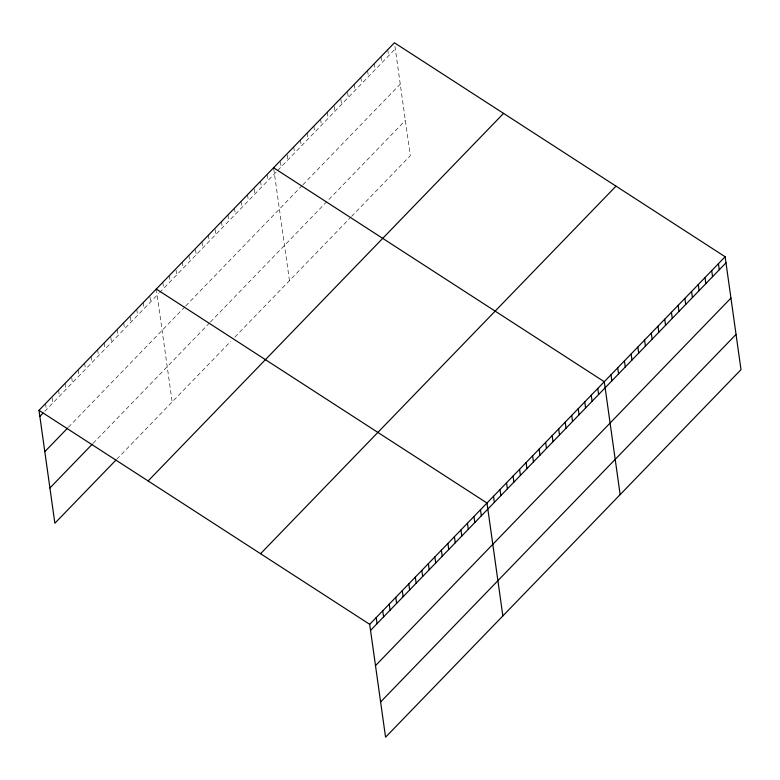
<?xml version="1.0" encoding="UTF-8"?>
<svg xmlns="http://www.w3.org/2000/svg" width="780" height="780" viewBox="0 0 780 780"><rect width="100%" height="100%" fill="white"/><g stroke="black" fill="none" stroke-linecap="round" stroke-linejoin="round"><path stroke-width="0.58" stroke-dasharray="3.9 2.92" d="M44.743 411.362L158.779 293.436M159.588 292.598L276.959 171.22M277.797 170.352L395.294 48.857M68.425 427.245L184.909 306.793M185.728 305.945L302.055 185.65M302.894 184.782L400.247 84.103M93.083 443.352L209.566 322.891M210.376 322.052L405.346 120.422M116.776 459.225L230.812 341.299M234.877 337.087L349.879 218.166M351.556 216.43L410.309 155.678L394.582 43.797M387.728 49.725L388.577 55.799M381.01 56.667L381.859 62.741M374.293 63.609L375.151 69.683M367.585 70.561L368.433 76.625M360.867 77.503L361.725 83.567M354.159 84.445L355.007 90.509M347.587 92.401L348.29 97.451M340.87 99.343L341.581 104.393M334.152 106.285L334.864 111.335M327.298 112.213L328.156 118.287M320.59 119.155L321.438 125.229M313.872 126.097L314.73 132.171M307.154 133.039L308.012 139.113M300.446 139.981L301.294 146.055M293.728 146.932L294.587 152.997M287.157 154.879L287.869 159.939M280.449 161.821L281.161 166.881M273.731 168.772L289.458 280.654M267.072 174.496L267.93 180.56M260.559 181.233L261.407 187.307M254.182 188.984L254.894 194.044M247.523 194.707L248.381 200.782M241.01 201.454L241.858 207.519M234.487 208.192L235.345 214.256M227.974 214.929L228.823 220.993M221.461 221.666L222.31 227.731M215.085 229.418L215.797 234.478M208.426 235.141L209.274 241.215M201.913 241.878L202.761 247.952M195.536 249.629L196.248 254.69M188.877 255.362L189.725 261.427M182.364 262.099L183.212 268.164M175.987 269.851L176.699 274.901M169.328 275.574L170.176 281.648M162.815 282.311L163.663 288.385M156.293 289.048L172.166 401.944M149.916 296.8L150.628 301.86M143.267 302.533L144.115 308.597M136.744 309.27L137.602 315.334M130.367 317.021L131.079 322.072M123.708 322.744L124.566 328.819M117.195 329.482L118.053 335.556M110.819 337.233L111.53 342.293M104.159 342.966L105.017 349.031M97.646 349.703L98.504 355.768M91.133 356.44L91.981 362.505M84.611 363.178L85.468 369.242M78.097 369.915L78.956 375.989M71.721 377.666L72.433 382.726M65.062 383.389L65.92 389.464M58.549 390.136L59.407 396.201M52.172 397.878L52.884 402.938M45.513 403.611L46.371 409.675"/><path stroke-width="1.17" d="M39 410.348L394.436 42.783L725.137 256.756L741 369.652L385.564 737.217L369.691 624.322L39 410.348L54.863 523.243L115.957 460.073M39.848 416.423L43.114 413.049M44.811 451.669L67.616 428.084M49.91 487.988L92.264 444.19M148.132 480.958L503.568 113.392M260.569 553.712L616.005 186.147M369.691 624.322L725.137 256.756M370.549 630.386L725.985 262.821M375.502 665.642L730.938 298.077M380.611 701.961L736.047 334.396M273.585 167.758L604.285 381.732L620.149 494.627M156.293 289.048L486.993 503.022L502.856 615.917M718.419 263.698L719.277 269.773M711.701 270.64L712.559 276.715M704.993 277.582L705.841 283.657M698.275 284.524L699.133 290.599M691.567 291.466L692.416 297.541M684.85 298.418L685.708 304.483M678.132 305.36L678.99 311.425M671.424 312.302L672.272 318.367M664.706 319.244L665.564 325.309M657.998 326.186L658.846 332.251M651.28 333.128L652.139 339.193M644.572 340.07L645.421 346.144M637.855 347.012L638.703 353.087M631.137 353.954L631.995 360.029M624.429 360.896L625.277 366.971M617.711 367.838L618.569 373.912M611.003 374.79L611.851 380.854M597.773 388.469L598.621 394.534M591.25 395.206L592.108 401.271M584.737 401.944L585.585 408.018M578.224 408.681L579.072 414.755M571.701 415.418L572.559 421.493M565.188 422.156L566.036 428.23M558.665 428.902L559.523 434.967M552.152 435.64L553.01 441.704M545.639 442.377L546.487 448.441M539.117 449.114L539.975 455.188M532.603 455.851L533.462 461.926M526.091 462.589L526.939 468.663M519.568 469.326L520.426 475.4M513.055 476.073L513.913 482.137M506.542 482.81L507.39 488.875M500.019 489.548L500.877 495.612M493.506 496.285L494.364 502.359M480.47 509.759L481.328 515.833M473.957 516.506L474.805 522.571M467.444 523.243L468.293 529.308M460.921 529.981L461.779 536.045M454.409 536.718L455.257 542.783M447.895 543.455L448.744 549.529M441.373 550.192L442.231 556.267M434.86 556.93L435.708 563.004M428.347 563.677L429.195 569.741M421.824 570.414L422.682 576.478M415.311 577.151L416.159 583.216M408.798 583.889L409.646 589.953M402.275 590.626L403.133 596.7M395.762 597.363L396.61 603.437M389.249 604.1L390.098 610.175M382.726 610.847L383.584 616.912M376.214 617.584L377.062 623.649"/></g></svg>
